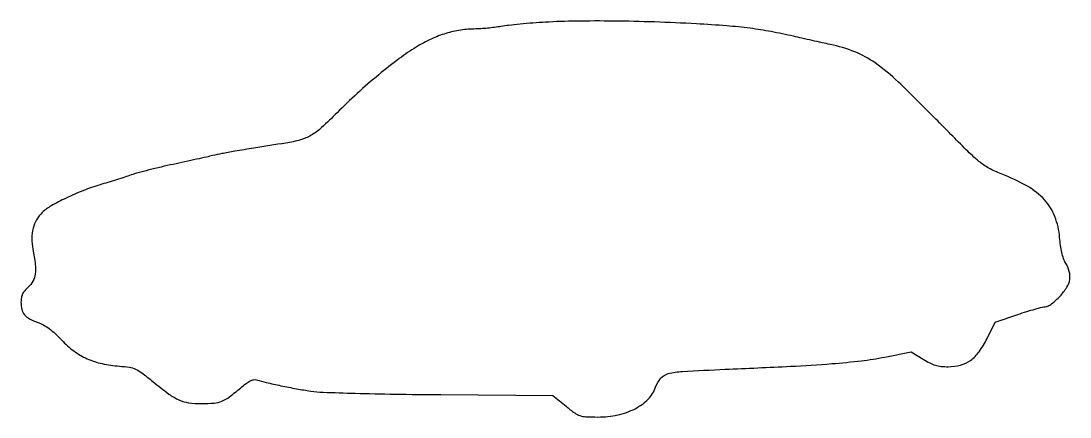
# Model space of a CAD drawing. Extents: x 0 to 438, y 0 to 165.
import ezdxf

# ---------------------------------------------------------------- set-up
doc = ezdxf.new("R2010")
doc.units = 0

msp = doc.modelspace()

# ---------------------------------------------------------------- linework, layer by layer
msp.add_lwpolyline([(219, 164.800267, 0.004766), (213.768248, 164.445602, 0.004357), (208.385313, 163.981885, 0.004359), (203.585385, 163.48396, 0.01417), (200.418087, 163.036251, -0.009812), (197.766409, 162.637826, -0.007294), (194.824923, 162.298277, -0.007378), (192.039706, 162.059333, -0.016528), (189.918087, 161.97916, 0.035908), (183.597737, 161.49469, 0.036551), (177.45015, 160.111198, 0.03492), (171.323815, 157.775522, 0.027642), (165.065238, 154.442727, 0.024782), (157.952626, 149.637642, 0.012258), (149.39588, 142.883407, 0.011707), (140.434585, 135.084748, 0.012308), (132, 127.00092, -0.012777), (125.546005, 120.82693, -0.051107), (121.150237, 117.584393, -0.064919), (116.732564, 115.696972, -0.029515), (110.582461, 114.353293, 0.000665), (97.257218, 112.238148, 0.002763), (89.224744, 110.906607, 0.004458), (83.821447, 109.930526, 0.011957), (80, 109.109834, -0.003779), (77.517898, 108.534158, -0.000856), (73.296875, 107.59632, -0.000887), (68.424221, 106.531513, -0.000861), (63.5, 105.473463, 0.004879), (58.502359, 104.35755, 0.00455), (53.409375, 103.119081, 0.004536), (48.904647, 101.936561, 0.015398), (46, 101.048921, -0.003657), (43.362684, 100.17477, -0.001678), (39.9125, 99.071907, -0.001662), (36.273429, 97.935404, -0.002297), (33, 96.941472, 0.021546), (26.044716, 94.533584, 0.017789), (18.854096, 91.391695, 0.017551), (12.58088, 88.104904, 0.060258), (8.893394, 85.370373, 0.07304), (6.539747, 82.378216, 0.068269), (5.079168, 78.767307, 0.062458), (4.563699, 74.607642, 0.046523), (5.000291, 69.998463, -0.017886), (5.952876, 63.765306, -0.060505), (5.932411, 59.654995, -0.092356), (4.975696, 56.668637, -0.089321), (3, 54.187086, 0.034143), (1.546417, 52.724474, 0.066236), (0.642649, 51.350326, 0.070005), (0.159407, 49.840191, 0.042505), (0, 47.968445, 0.058159), (0.361243, 44.873306, 0.115128), (1.456368, 42.671914, 0.100235), (3.531409, 40.993475, 0.037137), (7, 39.502035, -0.044564), (9.334612, 38.4569, -0.031683), (11.744763, 36.900723, -0.027306), (14.28108, 34.801973, -0.017446), (17, 32.108159, 0.044735), (22.086444, 27.590559, 0.053391), (27.616556, 24.349276, 0.051542), (33.871204, 22.273256, 0.037604), (41.12551, 21.233869, -0.020426), (45.265582, 20.785056, -0.070664), (47.843129, 20.01609, -0.054659), (50.430088, 18.464582, -0.008907), (55.033039, 14.838406, 0.011538), (61.750776, 9.603249, 0.053868), (65.975465, 7.120617, 0.073108), (69.997776, 5.973992, 0.03272), (75.5, 5.608507, 0.023178), (80.601923, 5.840475, 0.072802), (83.926938, 6.644052, 0.066054), (87.054111, 8.411338, 0.01678), (91.597351, 12.084256, -0.015178), (93.973357, 14.01772, -0.04679), (95.727504, 15.115526, -0.073288), (97.142767, 15.583545, -0.119052), (98.400196, 15.503046, 0.018382), (102.402047, 14.420625, 0.005692), (108.496361, 13.083292, 0.005852), (115.085797, 11.79599, 0.008382), (120.958148, 10.821419, 0.027706), (126.149679, 10.34088, 0.002366), (139.516229, 9.910726, 0.002981), (156.062614, 9.555301, 0.001907), (175.287879, 9.330327), (222.075759, 8.961308), (227.576793, 4.480654, 0.013679), (231.201377, 1.689774, 0.076341), (233.374375, 0.568336, 0.070456), (235.856676, 0.108005, 0.010671), (240.91679, 0, 0.053194), (249.164468, 0.879943, 0.066028), (256.421962, 3.483498, 0.076071), (261.907573, 7.467642, 0.118556), (264.970194, 12.409688, -0.09798), (267.089777, 16.162707, -0.153261), (270.212614, 18.108389, -0.049437), (276.241536, 19.045775, -0.003189), (294.008012, 19.91837, 0.001818), (321.277273, 21.182757, 0.006597), (338.59948, 22.278336, 0.010255), (350.881966, 23.471832, 0.019825), (360.631483, 25.015409), (371.632982, 27.207341), (376.67709, 24.103671, 0.021551), (379.468396, 22.547811, 0.044214), (381.794528, 21.626705, 0.046271), (384.177013, 21.153191, 0.025934), (387.128464, 21, 0.064295), (392.317072, 21.669969, 0.093165), (396.48152, 23.643853, 0.081006), (400.037494, 27.233226, 0.038156), (403.418192, 32.837551), (406.819408, 39.591465), (416.20396, 42.795732, -0.006229), (419.949672, 44.022786, -0.007885), (423.442326, 45.058746, -0.006403), (426.385471, 45.840959, -0.061819), (427.666896, 46, 0.12701), (428.746589, 46.278761, 0.029933), (430.333324, 47.285061, 0.028274), (432.108674, 48.72532, 0.022), (433.87264, 50.477657, 0.046249), (436.668644, 54.138262, 0.100115), (437.911725, 57.437945, 0.1108), (437.713446, 60.739664, 0.065168), (436.126774, 64.381966, -0.054476), (435.310006, 66.152867, -0.023552), (434.600879, 68.654663, -0.021187), (434.037931, 71.634136, -0.016499), (433.671506, 74.910433, 0.071636), (431.699188, 83.672378, 0.094914), (427.409942, 90.610581, 0.078951), (420.186866, 96.336156, 0.035832), (409.248057, 101.5, -0.032775), (404.064527, 103.908374, -0.049487), (399.95739, 106.714399, -0.022116), (394.637957, 111.595812, -0.00202), (382, 124.369779, 0.007812), (366.347114, 139.828811, 0.037258), (356.652657, 147.814734, 0.05904), (348.151736, 152.421759, 0.043359), (337.875542, 155.511044, -0.002093), (334.475453, 156.23416, -0.001148), (330.316565, 157.146869, -0.001144), (326.098647, 158.092816, -0.001828), (322.5, 158.922371, 0.011433), (313.183271, 160.882383, 0.014248), (304.44523, 162.256621, 0.012282), (294.671883, 163.266205, 0.005775), (282, 164.11421, 0.005375), (264.499038, 164.893873, 0.00572), (247.344927, 165.276985, 0.0061), (231.726878, 165.25651, 0.011161)], format="xyb", close=True)

doc.saveas('drawing.dxf')
